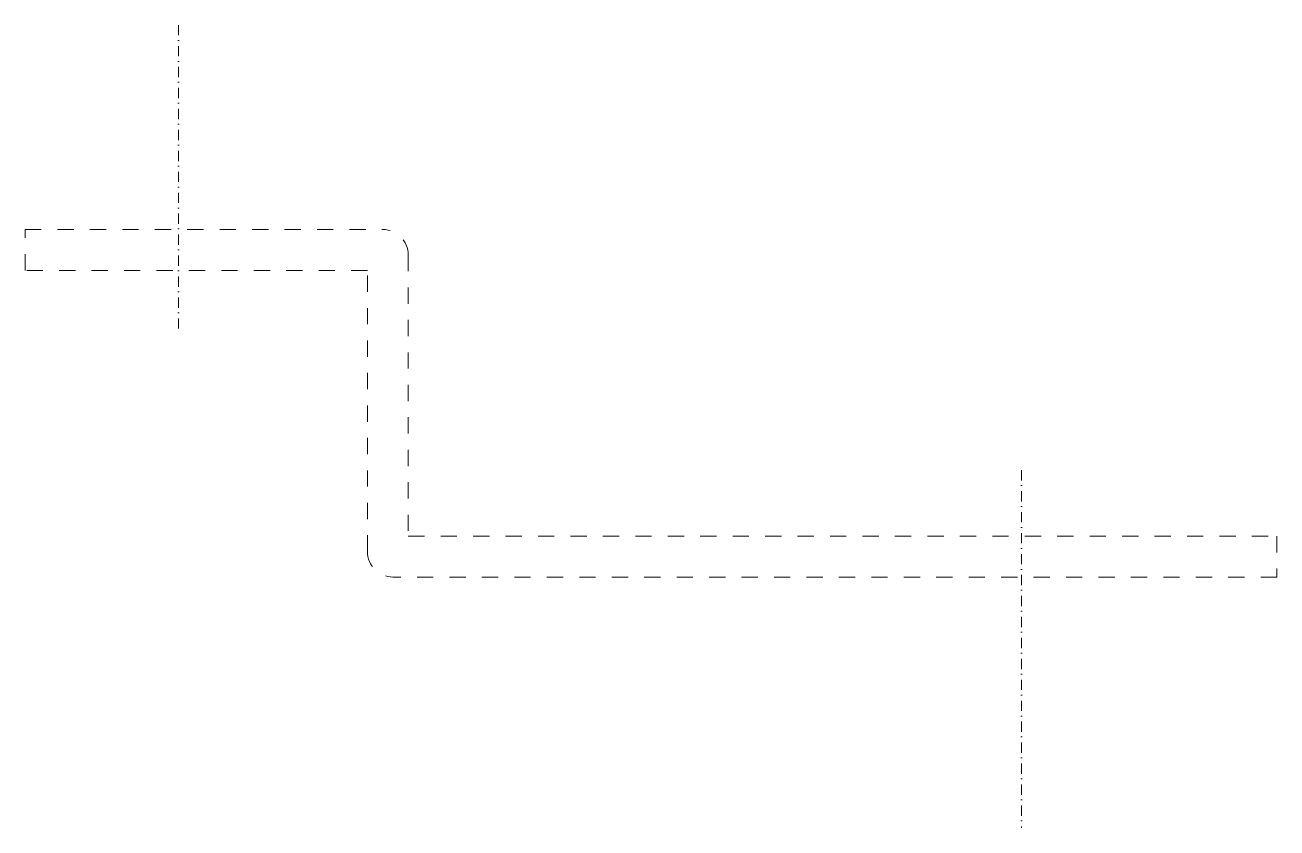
# Model space of a CAD drawing. Header units: metres. Extents: x -75 to 170, y -48 to 109.
import ezdxf

# ---------------------------------------------------------------- set-up
doc = ezdxf.new("R2010")
doc.units = ezdxf.units.M
doc.linetypes.add('Dash', pattern=[6.35, 3.175, -3.175])
doc.linetypes.add('Streep-stip _ detail', pattern=[4, 2, -1, 0, -1])
doc.layers.add('A-DETL-GENF', color=92, linetype='Continuous', lineweight=18)

# ---------------------------------------------------------------- blocks, each defined once
blk = doc.blocks.new('30 vloer-kozijnstrip - vloer kozijnstrip hg 60-1518033-00_0 Basismaterialen')
at = {"layer": 'A-DETL-GENF', "linetype": 'Streep-stip _ detail', "lineweight": 13}
for p, q in [((-45, 109), (-45, 49)), ((120, 21.91), (120, -48.09))]:
    blk.add_line(p, q, dxfattribs=at)
at = {"layer": 'A-DETL-GENF', "linetype": 'Dash'}
for p, q in [((-75, 69), (-5, 69)), ((-75, 61), (-75, 69)), ((0, 64), (0, 9)), ((-8, 61), (-75, 61)), ((-8, 6), (-8, 61)), ((0, 9), (170, 9)), ((170, 9), (170, 1)), ((170, 1), (-3, 1))]:
    blk.add_line(p, q, dxfattribs=at)
for centre, start, end in [((-5, 64), 360, 90), ((-3, 6), 180, 270)]:
    blk.add_arc(centre, 5, start, end, dxfattribs=at)

msp = doc.modelspace()

# ---------------------------------------------------------------- block references
msp.add_blockref('30 vloer-kozijnstrip - vloer kozijnstrip hg 60-1518033-00_0 Basismaterialen', (0, 0))

doc.saveas('drawing.dxf')
